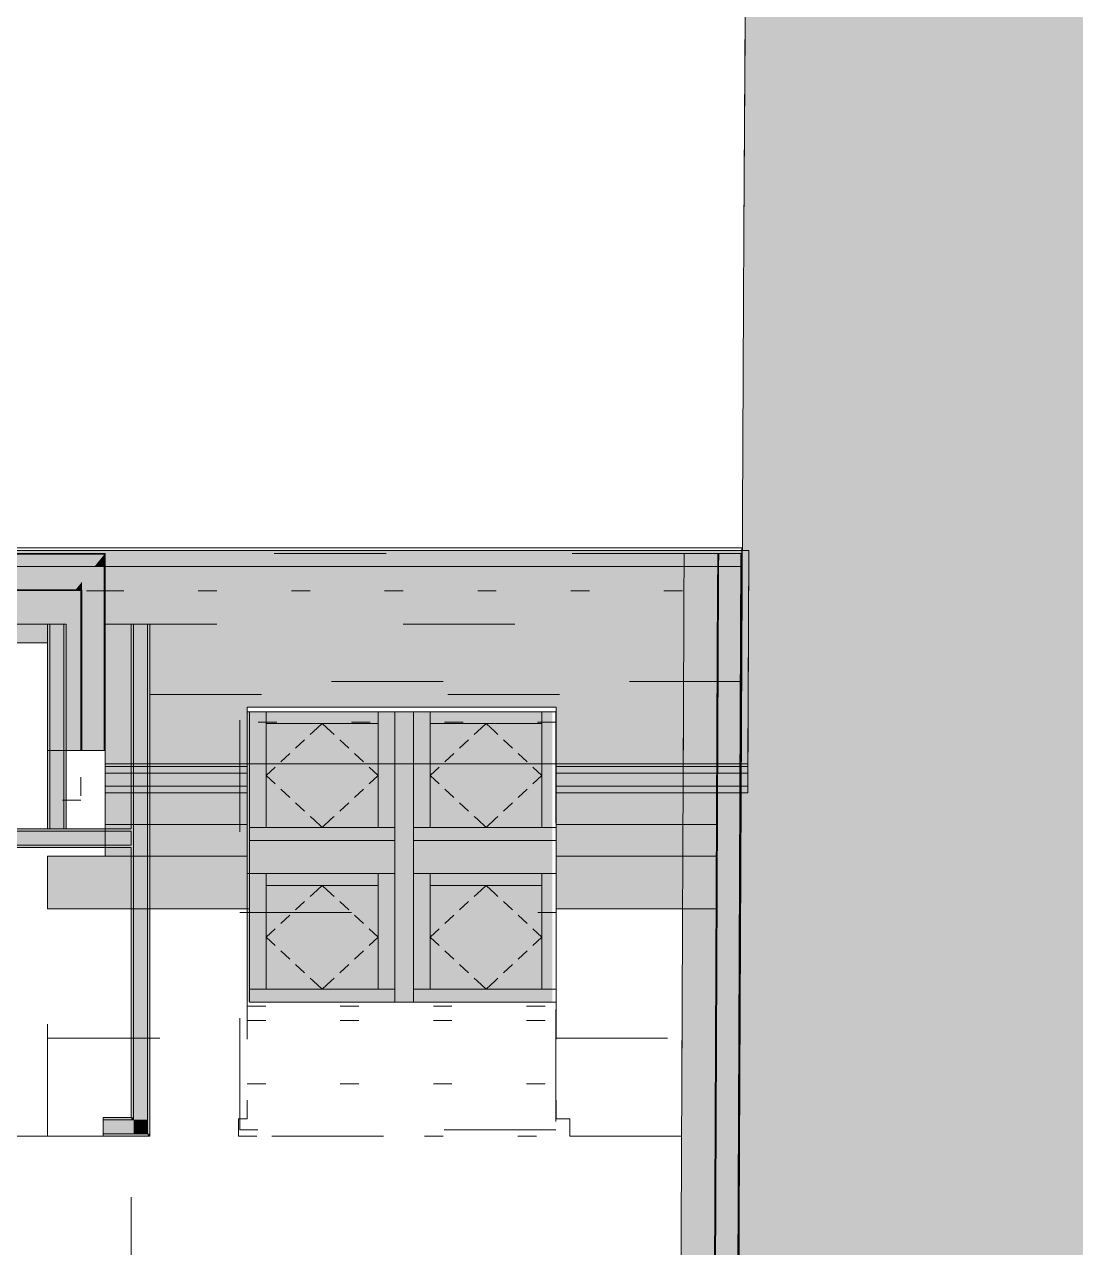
# Model space of a CAD drawing. Header units: metres. Extents: x -4 to 206, y -18 to 45.
# Drawn here: x 183.07 to 188.71, y 14.96 to 21.53 of the extents above; entities that cross this region are included whole.
import ezdxf

# ---------------------------------------------------------------- set-up
doc = ezdxf.new("R2010")
doc.units = ezdxf.units.M
doc.header["$MEASUREMENT"] = 0
doc.set_wipeout_variables(frame=1)
for name, pattern in [('Baufluchtlinie', [0.013, 0.008, -0.005]), ('Grenzlinie', [0.008, 0.003, -0.005]), ('UNSICHTBAR', [0.4, 0, -0.4]), ('Wipeout_Contour', [1, 0, -1])]:
    doc.linetypes.add(name, pattern=pattern)
for name, color, linetype in [('110 Wand Aussen', 7, 'Continuous'), ('130 Wand Innen', 7, 'Continuous'), ('135 Wand Vorsatzschale', 7, 'Continuous'), ('165 Fassadengestaltung Bänder', 7, 'Continuous'), ('310 Dachkonstruktion massiv', 7, 'Continuous'), ('325 Dachfenster', 7, 'Continuous'), ('330 Dachaufbau', 7, 'Continuous'), ('725 Nachbarbebauung', 7, 'Continuous'), ('815 Raumbegrenzung', 7, 'Continuous'), ('905 VP Beschriftung Übersicht.Übersicht', 7, 'Continuous'), ('Neubau_840 Baulinien', 7, 'Continuous')]:
    doc.layers.add(name, color=color, linetype=linetype)
doc.linetypes.add('Grenze Grundstück', pattern='A,0,[1,415_260415_PP_VA_1_5 2 St1.Shx,S=0.00031746,R=0,X=0,Y=0],-0.04,0', length=0.04)

# ---------------------------------------------------------------- blocks, each defined once
blk = doc.blocks.new('Wand_5_1', base_point=(183.1942, 17.2088))
at = {"layer": '130 Wand Innen', "linetype": 'Continuous', "lineweight": 0, "true_color": 0x000000}
for points in [[(183.1942, 18.3083), (183.1942, 17.2088), (183.2067, 17.2088), (183.2067, 18.3083)], [(183.2067, 18.3083), (183.2067, 17.2088), (183.2817, 17.2088), (183.2817, 18.3083)], [(183.2942, 17.2088), (183.2942, 18.3083), (183.2817, 18.3083), (183.2817, 17.2088)]]:
    blk.add_hatch(color=18, dxfattribs=at).paths.add_polyline_path(points)
at = {"layer": '130 Wand Innen', "color": 7, "linetype": 'Continuous', "lineweight": 18}
for p, q in [((183.2067, 18.3083), (183.2067, 17.2088)), ((183.2817, 17.2088), (183.2817, 18.3083))]:
    blk.add_line(p, q, dxfattribs=at)
at = {"layer": '130 Wand Innen', "color": 7, "linetype": 'Continuous', "lineweight": 18, "flags": 128}
for points in [[(183.2942, 18.3083), (183.1942, 18.3083)], [(183.1942, 18.3083), (183.1942, 17.2088)], [(183.2942, 17.2088), (183.2942, 18.3083)], [(183.1942, 17.2088), (183.2942, 17.2088)]]:
    blk.add_lwpolyline(points, dxfattribs=at)
blk = doc.blocks.new('Wand_8_1', base_point=(181.3742, 18.2083))
at = {"layer": '135 Wand Vorsatzschale', "linetype": 'Continuous', "lineweight": 0, "true_color": 0x000000}
for points in [[(183.1942, 18.3083), (181.3742, 18.3083), (181.3742, 18.2708), (183.1942, 18.2708)], [(181.3742, 18.2208), (183.1942, 18.2208), (183.1942, 18.2708), (181.3742, 18.2708)], [(181.3742, 18.2083), (183.1942, 18.2083), (183.1942, 18.2208), (181.3742, 18.2208)]]:
    blk.add_hatch(color=18, dxfattribs=at).paths.add_polyline_path(points)
at = {"layer": '135 Wand Vorsatzschale', "color": 7, "linetype": 'Continuous', "lineweight": 18, "flags": 128}
for points in [[(183.1942, 18.3083), (181.3742, 18.3083)], [(181.3742, 18.2708), (181.3742, 18.3083)], [(181.3742, 18.2208), (181.3742, 18.2708)], [(183.1942, 18.2708), (183.1942, 18.3083)], [(183.1942, 18.2208), (183.1942, 18.2708)], [(181.3742, 18.2083), (181.3742, 18.2208)], [(181.3742, 18.2083), (183.1942, 18.2083)], [(183.1942, 18.2083), (183.1942, 18.2208)]]:
    blk.add_lwpolyline(points, dxfattribs=at)
blk = doc.blocks.new('Wand_10_1', base_point=(183.6442, 15.5605))
at = {"layer": '130 Wand Innen', "linetype": 'Continuous', "lineweight": 0, "true_color": 0x000000}
for points in [[(183.6567, 15.6605), (183.6567, 18.3083), (183.6442, 18.3083), (183.6442, 15.6605)], [(183.7317, 15.648), (183.7317, 18.3083), (183.6567, 18.3083), (183.6567, 15.648)], [(183.7442, 15.573), (183.7442, 18.3083), (183.7317, 18.3083), (183.7317, 15.573)], [(183.6442, 15.648), (183.6567, 15.648), (183.6442, 15.6605)], [(183.6567, 15.6605), (183.6442, 15.6605), (183.6567, 15.648)], [(183.6567, 15.573), (183.7317, 15.573), (183.6567, 15.648)], [(183.7317, 15.648), (183.6567, 15.648), (183.7317, 15.573)], [(183.7317, 15.5605), (183.7442, 15.5605), (183.7317, 15.573)], [(183.7442, 15.573), (183.7317, 15.573), (183.7442, 15.5605)]]:
    blk.add_hatch(color=18, dxfattribs=at).paths.add_polyline_path(points)
at = {"layer": '130 Wand Innen', "color": 7, "linetype": 'Continuous', "lineweight": 18}
for p, q in [((183.6567, 18.3083), (183.6567, 15.648)), ((183.7317, 15.648), (183.7317, 18.3083)), ((183.6442, 15.648), (183.6567, 15.648)), ((183.7317, 15.573), (183.7317, 15.648)), ((183.6567, 15.573), (183.7317, 15.573))]:
    blk.add_line(p, q, dxfattribs=at)
at = {"layer": '130 Wand Innen', "color": 7, "linetype": 'Continuous', "lineweight": 18, "flags": 128}
for points in [[(183.6442, 18.3083), (183.6567, 18.3083)], [(183.6442, 18.3083), (183.6442, 17.2088)], [(183.6567, 18.3083), (183.7317, 18.3083)], [(183.7317, 18.3083), (183.7442, 18.3083)], [(183.7442, 15.5605), (183.7442, 18.3083)], [(183.6442, 17.1963), (183.6442, 17.1213)], [(183.6442, 17.1088), (183.6442, 15.6605)], [(183.7442, 15.5605), (183.7317, 15.5605)]]:
    blk.add_lwpolyline(points, dxfattribs=at)
blk = doc.blocks.new('Decke_5_1', base_point=(186.9327, 20.413))
at = {"layer": '725 Nachbarbebauung', "linetype": 'Continuous', "lineweight": 0, "true_color": 0x1f1f1f}
blk.add_hatch(color=250, dxfattribs=at).paths.add_polyline_path([(186.9327, 20.413), (186.8778, 8.6553), (193.1201, 9.7905), (205.8068, 11.6763), (205.9001, 25.0068), (186.9446, 22.1891)])
at = {"layer": '725 Nachbarbebauung', "color": 8, "linetype": 'Continuous', "lineweight": 13, "flags": 128}
blk.add_lwpolyline([(186.9327, 20.413), (186.8778, 8.6553), (193.1201, 9.7905), (205.8068, 11.6763), (205.9001, 25.0068), (186.9446, 22.1891)], close=True, dxfattribs=at)
blk = doc.blocks.new('Decke_11_1', base_point=(180.3642, 18.6183))
at = {"layer": '165 Fassadengestaltung Bänder', "color": 7, "linetype": 'Continuous', "lineweight": 13, "flags": 128}
blk.add_lwpolyline([(180.3642, 18.6183), (186.9219, 18.6183), (186.9219, 18.7183), (180.3642, 18.7183)], close=True, dxfattribs=at)
blk = doc.blocks.new('Wand_20_1', base_point=(183.5042, 18.6183))
at = {"layer": '110 Wand Aussen', "color": 7, "linetype": 'Continuous', "lineweight": 18}
for p, q in [((186.6119, 18.6183), (186.6122, 18.6833)), ((186.6122, 18.6833), (186.6122, 18.6883)), ((186.6114, 18.4933), (186.6119, 18.6183)), ((186.6106, 18.3083), (186.6113, 18.4883)), ((186.6113, 18.4883), (186.6114, 18.4933))]:
    blk.add_line(p, q, dxfattribs=at)
at = {"layer": '110 Wand Aussen', "color": 7, "linetype": 'Grenzlinie', "lineweight": 13, "ltscale": 200, "flags": 128}
for points in [[(186.6122, 18.6883), (183.5042, 18.6883)], [(183.5042, 18.6883), (183.5042, 18.6833)], [(183.5042, 18.6833), (183.5042, 18.6183)], [(183.5042, 18.6183), (183.5042, 18.4933)], [(183.5042, 18.4933), (183.5042, 18.4883)], [(183.5042, 18.4883), (183.5042, 18.3083)], [(183.5042, 18.3083), (186.6106, 18.3083)]]:
    blk.add_lwpolyline(points, dxfattribs=at)
blk = doc.blocks.new('Wand_26_1', base_point=(186.9219, 18.6183))
at = {"layer": '110 Wand Aussen', "linetype": 'Continuous', "lineweight": 0, "true_color": 0x000000}
for points in [[(186.6119, 18.6183), (186.7927, 18.6183), (186.793, 18.6833), (186.6122, 18.6833)], [(186.6122, 18.6833), (186.793, 18.6833), (186.793, 18.6883), (186.6122, 18.6883)], [(186.8753, 8.9034), (186.9172, 18.6822), (186.7965, 18.5351), (186.7553, 8.9039)], [(186.7927, 18.6183), (186.7977, 18.6183), (186.798, 18.6833), (186.793, 18.6833)], [(186.793, 18.6833), (186.798, 18.6833), (186.798, 18.6883), (186.793, 18.6883)], [(186.7977, 18.6183), (186.8648, 18.6183), (186.9181, 18.6833), (186.798, 18.6833)], [(186.798, 18.6833), (186.9181, 18.6833), (186.9185, 18.6838), (186.9185, 18.6883), (186.798, 18.6883)], [(186.8803, 8.9033), (186.9222, 18.6883), (186.9172, 18.6822), (186.8753, 8.9034)], [(186.9185, 18.6838), (186.9222, 18.6883), (186.9185, 18.6883)], [(186.6114, 18.4933), (186.7623, 18.4933), (186.7923, 18.5299), (186.7927, 18.6183), (186.6119, 18.6183)], [(186.7923, 18.5299), (186.7973, 18.5361), (186.7977, 18.6183), (186.7927, 18.6183)], [(186.7973, 18.5361), (186.8648, 18.6183), (186.7977, 18.6183)], [(186.7503, 8.9039), (186.7915, 18.529), (186.6106, 18.3083), (186.5703, 8.9047)], [(186.7553, 8.9039), (186.7965, 18.5351), (186.7915, 18.529), (186.7503, 8.9039)], [(186.6106, 18.3083), (186.7582, 18.4883), (186.6113, 18.4883)], [(186.6113, 18.4883), (186.7582, 18.4883), (186.7623, 18.4933), (186.6114, 18.4933)]]:
    blk.add_hatch(color=18, dxfattribs=at).paths.add_polyline_path(points)
at = {"layer": '110 Wand Aussen', "color": 7, "linetype": 'Continuous', "lineweight": 18}
for p, q in [((186.6119, 18.6183), (186.6122, 18.6833)), ((186.6122, 18.6833), (186.6122, 18.6883)), ((186.7927, 18.6183), (186.793, 18.6833)), ((186.793, 18.6833), (186.793, 18.6883)), ((186.6114, 18.4933), (186.6119, 18.6183)), ((186.7923, 18.5299), (186.7927, 18.6183)), ((186.7503, 8.9039), (186.7915, 18.529)), ((186.6106, 18.3083), (186.6113, 18.4883)), ((186.6113, 18.4883), (186.6114, 18.4933))]:
    blk.add_line(p, q, dxfattribs=at)
at = {"layer": '110 Wand Aussen', "color": 7, "linetype": 'Continuous', "lineweight": 13}
for p, q in [((186.7977, 18.6183), (186.798, 18.6833)), ((186.798, 18.6833), (186.798, 18.6883)), ((186.8753, 8.9034), (186.9172, 18.6822)), ((186.9185, 18.6838), (186.9185, 18.6883)), ((186.7973, 18.5361), (186.7977, 18.6183)), ((186.7553, 8.9039), (186.7965, 18.5351))]:
    blk.add_line(p, q, dxfattribs=at)
at = {"layer": '110 Wand Aussen', "color": 7, "linetype": 'Continuous', "lineweight": 18, "flags": 128}
for points in [[(186.7922, 18.6883), (186.6122, 18.6883)], [(186.6106, 18.3083), (186.5758, 10.1833)]]:
    blk.add_lwpolyline(points, dxfattribs=at)
at = {"layer": '110 Wand Aussen', "color": 7, "linetype": 'Continuous', "lineweight": 13, "flags": 128}
for points in [[(186.7972, 18.6883), (186.7922, 18.6883)], [(186.9172, 18.6883), (186.7972, 18.6883)], [(186.8803, 8.9033), (186.9222, 18.6883)], [(186.9222, 18.6883), (186.9172, 18.6883)]]:
    blk.add_lwpolyline(points, dxfattribs=at)
blk = doc.blocks.new('1-Flügelfenster 27[17]_1', base_point=(168.0292, 39.9833))
at = {"layer": '110 Wand Aussen', "linetype": 'Continuous', "lineweight": 0, "true_color": 0x000000}
for points in [[(181.3942, 18.4883), (181.3742, 18.4883), (181.3742, 18.3983), (181.3942, 18.3983)], [(182.1042, 18.3983), (182.1242, 18.3983), (182.1242, 18.4883), (182.1042, 18.4883)]]:
    blk.add_hatch(color=18, dxfattribs=at).paths.add_polyline_path(points)
at = {"layer": '110 Wand Aussen', "linetype": 'Continuous', "lineweight": 0, "true_color": 0xffffff}
for points in [[(181.3942, 18.4883), (181.3942, 18.3983), (181.4792, 18.3983), (181.4792, 18.4683), (181.4942, 18.4683), (181.4942, 18.4883)], [(181.5492, 18.4683), (181.4792, 18.4683), (181.4792, 18.3783), (181.5492, 18.3783)], [(182.0192, 18.4683), (181.9492, 18.4683), (181.9492, 18.3783), (182.0192, 18.3783)], [(182.1042, 18.3983), (182.1042, 18.4883), (182.0042, 18.4883), (182.0042, 18.4683), (182.0192, 18.4683), (182.0192, 18.3983)], [(181.9492, 18.4133), (181.9492, 18.4333), (181.5492, 18.4333), (181.5492, 18.4133)]]:
    blk.add_hatch(color=7, dxfattribs=at).paths.add_polyline_path(points)
at = {"layer": '110 Wand Aussen', "color": 7, "linetype": 'Continuous', "lineweight": 13}
for p, q in [((182.0492, 18.7283), (181.4492, 18.7283)), ((181.4492, 18.7283), (181.4492, 18.6883)), ((182.0492, 18.6883), (182.0492, 18.7283)), ((181.4492, 18.6883), (181.4492, 18.6833)), ((181.4492, 18.6833), (181.4492, 18.6183)), ((182.0492, 18.6883), (182.0492, 18.6833)), ((182.0492, 18.6833), (182.0492, 18.6183)), ((181.4492, 18.6183), (181.4492, 18.4933)), ((182.0492, 18.6183), (182.0492, 18.4933)), ((181.4442, 18.4883), (181.3742, 18.4883)), ((181.4442, 18.4883), (181.3742, 18.4883)), ((181.3942, 18.4883), (181.4942, 18.4883)), ((181.3942, 18.3983), (181.3942, 18.4883)), ((181.4442, 18.4883), (181.4492, 18.4883)), ((181.4442, 18.4883), (181.4492, 18.4883)), ((181.4492, 18.4933), (181.4492, 18.4883)), ((181.4942, 18.4683), (181.4792, 18.4683)), ((181.4792, 18.4683), (181.4792, 18.3983)), ((181.4792, 18.3783), (181.4792, 18.4683)), ((181.4792, 18.4683), (181.5492, 18.4683)), ((181.4942, 18.4883), (182.0042, 18.4883)), ((181.4942, 18.4883), (181.4942, 18.4683)), ((181.5492, 18.4683), (181.9492, 18.4683)), ((181.5492, 18.4683), (181.5492, 18.3783)), ((181.9492, 18.3783), (181.9492, 18.4683)), ((181.9492, 18.4683), (182.0192, 18.4683)), ((182.0042, 18.4683), (182.0042, 18.4883)), ((182.0042, 18.4883), (182.1042, 18.4883)), ((182.0192, 18.4683), (182.0042, 18.4683)), ((182.0192, 18.3983), (182.0192, 18.4683)), ((182.0192, 18.4683), (182.0192, 18.3783)), ((182.0492, 18.4933), (182.0492, 18.4883)), ((182.0542, 18.4883), (182.0492, 18.4883)), ((182.0542, 18.4883), (182.0492, 18.4883)), ((182.1042, 18.4883), (182.1042, 18.3983)), ((181.4792, 18.3983), (181.3942, 18.3983)), ((181.5492, 18.4333), (181.9492, 18.4333)), ((181.9492, 18.4133), (181.5492, 18.4133)), ((182.1042, 18.3983), (182.0192, 18.3983)), ((181.5492, 18.3783), (181.4792, 18.3783)), ((181.9492, 18.3783), (181.5492, 18.3783)), ((182.0192, 18.3783), (181.9492, 18.3783)), ((181.3742, 18.2083), (181.3742, 18.3083)), ((182.1242, 18.3083), (182.1242, 18.2083)), ((182.1242, 18.2083), (181.3742, 18.2083))]:
    blk.add_line(p, q, dxfattribs=at)
at = {"layer": '110 Wand Aussen', "color": 7, "linetype": 'Continuous', "lineweight": 18}
for p, q in [((181.3742, 18.4883), (181.3742, 18.3983)), ((181.3742, 18.4883), (181.3742, 18.3983)), ((182.1242, 18.4883), (182.0542, 18.4883)), ((182.1242, 18.4883), (182.0542, 18.4883)), ((182.1242, 18.4883), (182.1242, 18.3983)), ((182.1242, 18.4883), (182.1242, 18.3983)), ((181.3742, 18.3983), (181.3742, 18.3083)), ((182.1242, 18.3983), (182.1242, 18.3083))]:
    blk.add_line(p, q, dxfattribs=at)
at = {"layer": '110 Wand Aussen', "color": 8, "linetype": 'Baufluchtlinie', "lineweight": 0, "ltscale": 200}
blk.add_line((181.4792, 18.3783), (181.9469, 18.1083), dxfattribs=at)
at = {"layer": '110 Wand Aussen', "color": 7, "linetype": 'Continuous', "lineweight": 13, "flags": 128}
for points in [[(181.3942, 18.4883), (181.3742, 18.4883), (181.3742, 18.3983), (181.3942, 18.3983)], [(182.1042, 18.3983), (182.1242, 18.3983), (182.1242, 18.4883), (182.1042, 18.4883)]]:
    blk.add_lwpolyline(points, close=True, dxfattribs=at)
at = {"layer": '110 Wand Aussen', "color": 8, "linetype": 'Baufluchtlinie', "lineweight": 0, "ltscale": 200}
blk.add_arc((181.4792, 18.3783), 0.54, 330, 0, dxfattribs=at)
blk = doc.blocks.new('Wand_78_1', base_point=(180.3642, 18.6183))
at = {"layer": '110 Wand Aussen', "linetype": 'Continuous', "lineweight": 0, "true_color": 0x000000}
for points in [[(180.3642, 18.6833), (180.3683, 18.6833), (180.3642, 18.6883)], [(180.3642, 18.6883), (180.3683, 18.6833), (181.4442, 18.6833), (181.4442, 18.6883)], [(180.3692, 18.6183), (180.3692, 18.6822), (180.3683, 18.6833), (180.3642, 18.6833), (180.3642, 18.6183)], [(180.3683, 18.6833), (180.4213, 18.6183), (181.4442, 18.6183), (181.4442, 18.6833)], [(180.4213, 18.6183), (180.3692, 18.6822), (180.3692, 18.6183)], [(181.4442, 18.6883), (181.4442, 18.4883), (181.4492, 18.4883), (181.4492, 18.6883)], [(182.0542, 18.6883), (182.0492, 18.6883), (182.0492, 18.4883), (182.0542, 18.4883)], [(183.5042, 18.6883), (182.0542, 18.6883), (182.0542, 18.6833), (183.5001, 18.6833)], [(183.5001, 18.6833), (182.0542, 18.6833), (182.0542, 18.6183), (183.4471, 18.6183)], [(183.4992, 18.6183), (183.4992, 18.6822), (183.4471, 18.6183)], [(183.5001, 18.6833), (183.4992, 18.6822), (183.4992, 18.6183), (183.5042, 18.6183), (183.5042, 18.6833)], [(183.5001, 18.6833), (183.5042, 18.6833), (183.5042, 18.6883)], [(180.4892, 18.4933), (180.4892, 18.5351), (180.4213, 18.6183), (180.3692, 18.6183), (180.3692, 18.4933)], [(180.4892, 18.6183), (180.4213, 18.6183), (180.4892, 18.5351)], [(180.4892, 18.5351), (180.5233, 18.4933), (181.4442, 18.4933), (181.4442, 18.6183), (180.4892, 18.6183)], [(182.0542, 18.4933), (183.3451, 18.4933), (183.3792, 18.5351), (183.3792, 18.6183), (182.0542, 18.6183)], [(183.4471, 18.6183), (183.3792, 18.5351), (183.3792, 18.4933), (183.4992, 18.4933), (183.4992, 18.6183)], [(183.3792, 18.5351), (183.4471, 18.6183), (183.3792, 18.6183)], [(180.4942, 18.4933), (180.4942, 18.529), (180.4892, 18.5351), (180.4892, 18.4933)], [(180.5233, 18.4933), (180.4942, 18.529), (180.4942, 18.4933)], [(183.3742, 18.4933), (183.3742, 18.529), (183.3451, 18.4933)], [(183.3792, 18.4933), (183.3792, 18.5351), (183.3742, 18.529), (183.3742, 18.4933)], [(180.5274, 18.4883), (180.5233, 18.4933), (180.4942, 18.4933), (180.4942, 18.4883)], [(180.5233, 18.4933), (180.5274, 18.4883), (181.4442, 18.4883), (181.4442, 18.4933)], [(180.6742, 18.4883), (180.6742, 18.3083), (181.3742, 18.3083), (181.3742, 18.3983), (181.3742, 18.4883)], [(182.0542, 18.4883), (183.3411, 18.4883), (183.3451, 18.4933), (182.0542, 18.4933)], [(182.1242, 18.3983), (182.1242, 18.3083), (183.1942, 18.3083), (183.1942, 18.4883), (182.1242, 18.4883)], [(183.3451, 18.4933), (183.3411, 18.4883), (183.3742, 18.4883), (183.3742, 18.4933)]]:
    blk.add_hatch(color=18, dxfattribs=at).paths.add_polyline_path(points)
at = {"layer": '110 Wand Aussen', "color": 7, "linetype": 'Continuous', "lineweight": 13}
for p, q in [((180.3683, 18.6833), (180.3642, 18.6833)), ((181.4442, 18.6833), (180.3683, 18.6833)), ((181.4442, 18.6883), (181.4492, 18.6883)), ((181.4442, 18.6833), (181.4442, 18.4883)), ((181.4492, 18.6883), (181.4492, 18.6833)), ((181.4492, 18.6833), (181.4492, 18.6183)), ((182.0492, 18.6883), (182.0492, 18.6833)), ((182.0542, 18.6883), (182.0492, 18.6883)), ((182.0492, 18.6833), (182.0492, 18.6183)), ((183.5001, 18.6833), (182.0542, 18.6833)), ((182.0542, 18.6833), (182.0542, 18.4883)), ((183.5001, 18.6833), (183.5042, 18.6833)), ((180.3692, 18.6183), (180.3692, 18.4933)), ((181.4492, 18.6183), (181.4492, 18.4933)), ((182.0492, 18.6183), (182.0492, 18.4933)), ((183.4992, 18.4933), (183.4992, 18.6183)), ((180.4942, 18.4933), (180.4892, 18.4933)), ((180.5233, 18.4933), (180.4942, 18.4933)), ((181.4442, 18.4933), (180.5233, 18.4933)), ((181.4442, 18.4883), (181.3742, 18.4883)), ((181.4442, 18.4883), (181.4492, 18.4883)), ((181.4492, 18.4933), (181.4492, 18.4883)), ((182.0492, 18.4933), (182.0492, 18.4883)), ((182.0542, 18.4883), (182.0492, 18.4883)), ((183.3451, 18.4933), (182.0542, 18.4933)), ((183.3451, 18.4933), (183.3742, 18.4933)), ((183.3742, 18.4933), (183.3792, 18.4933))]:
    blk.add_line(p, q, dxfattribs=at)
at = {"layer": '110 Wand Aussen', "color": 7, "linetype": 'Baufluchtlinie', "lineweight": 0}
for p, q in [((180.3692, 18.6183), (180.3642, 18.6183)), ((180.4213, 18.6183), (180.3692, 18.6183)), ((180.4892, 18.6183), (180.4213, 18.6183)), ((181.4442, 18.6183), (180.4892, 18.6183)), ((183.3792, 18.6183), (182.0542, 18.6183)), ((183.4471, 18.6183), (183.3792, 18.6183)), ((183.4471, 18.6183), (183.4992, 18.6183)), ((183.4992, 18.6183), (183.5042, 18.6183))]:
    blk.add_line(p, q, dxfattribs=at)
at = {"layer": '110 Wand Aussen', "color": 7, "linetype": 'Continuous', "lineweight": 18}
for p, q in [((180.5274, 18.4883), (180.4942, 18.4883)), ((180.6742, 18.4883), (180.5274, 18.4883)), ((181.3742, 18.4883), (180.6742, 18.4883)), ((181.3742, 18.4883), (181.3742, 18.3983)), ((182.1242, 18.4883), (182.0542, 18.4883)), ((183.1942, 18.4883), (182.1242, 18.4883)), ((182.1242, 18.4883), (182.1242, 18.3983)), ((183.3411, 18.4883), (183.1942, 18.4883)), ((183.3411, 18.4883), (183.3742, 18.4883)), ((181.3742, 18.3983), (181.3742, 18.3083)), ((182.1242, 18.3983), (182.1242, 18.3083))]:
    blk.add_line(p, q, dxfattribs=at)
at = {"layer": '110 Wand Aussen', "color": 7, "linetype": 'Continuous', "lineweight": 13, "flags": 128}
for points in [[(180.3642, 18.6883), (180.3642, 18.6833)], [(181.4442, 18.6883), (180.3642, 18.6883)], [(180.3642, 18.6833), (180.3642, 18.6183)], [(183.5042, 18.6883), (182.0542, 18.6883)], [(183.5042, 18.6883), (183.5042, 18.6833)], [(183.5042, 18.6833), (183.5042, 18.6183)]]:
    blk.add_lwpolyline(points, dxfattribs=at)
at = {"layer": '110 Wand Aussen', "color": 7, "linetype": 'Continuous', "lineweight": 18, "flags": 128}
for points in [[(180.6742, 18.3083), (181.3742, 18.3083)], [(182.1242, 18.3083), (183.1942, 18.3083)]]:
    blk.add_lwpolyline(points, dxfattribs=at)
at = {"layer": '110 Wand Aussen', "color": 7, "linetype": 'Continuous', "lineweight": 13}
blk.add_blockref('1-Flügelfenster 27[17]_1', (168.0292, 39.9833), dxfattribs=at)
blk = doc.blocks.new('Wand_85_1', base_point=(183.6442, 17.9305))
at = {"layer": '130 Wand Innen', "color": 7, "linetype": 'Grenzlinie', "lineweight": 13, "ltscale": 200, "flags": 128}
for points in [[(186.919, 18.0005), (183.7442, 18.0005)], [(183.7442, 17.993), (183.7442, 18.0005)], [(183.7442, 17.943), (183.7442, 17.993)], [(186.919, 17.993), (186.919, 18.0005)], [(186.919, 17.943), (186.919, 17.993)], [(183.7442, 17.9305), (183.7442, 17.943)], [(183.7442, 17.9305), (186.919, 17.9305)], [(186.919, 17.9305), (186.919, 17.943)]]:
    blk.add_lwpolyline(points, dxfattribs=at)
blk = doc.blocks.new('Wand_90_1', base_point=(183.6442, 17.1088))
at = {"layer": '130 Wand Innen', "linetype": 'Continuous', "lineweight": 0, "true_color": 0x000000}
for points in [[(182.5817, 17.1988), (182.5849, 17.1963), (183.6442, 17.1963), (183.6442, 17.2088), (182.5817, 17.2088)], [(182.5849, 17.1963), (182.5817, 17.1988), (182.5817, 17.1963)], [(182.6817, 17.1213), (183.6442, 17.1213), (183.6442, 17.1963), (182.6817, 17.1963)], [(182.6942, 17.1088), (183.6442, 17.1088), (183.6442, 17.1213), (182.6942, 17.1213)]]:
    blk.add_hatch(color=18, dxfattribs=at).paths.add_polyline_path(points)
at = {"layer": '130 Wand Innen', "color": 7, "linetype": 'Continuous', "lineweight": 18}
for p, q in [((182.5849, 17.1963), (182.5817, 17.1963)), ((182.6817, 17.1963), (182.5849, 17.1963)), ((183.6442, 17.1963), (182.6817, 17.1963)), ((182.6942, 17.1213), (182.6817, 17.1213)), ((182.6942, 17.1213), (183.6442, 17.1213))]:
    blk.add_line(p, q, dxfattribs=at)
at = {"layer": '130 Wand Innen', "color": 7, "linetype": 'Continuous', "lineweight": 18, "flags": 128}
for points in [[(183.6442, 17.2088), (182.5817, 17.2088)], [(183.6442, 17.1213), (183.6442, 17.1963)], [(182.6942, 17.1088), (183.6442, 17.1088)]]:
    blk.add_lwpolyline(points, dxfattribs=at)
blk = doc.blocks.new('Wand_205_1', base_point=(183.4942, 15.5605))
at = {"layer": '130 Wand Innen', "linetype": 'Continuous', "lineweight": 0, "true_color": 0x000000}
for points in [[(183.6442, 15.6605), (183.4942, 15.6605), (183.4942, 15.648), (183.6442, 15.648)], [(183.6567, 15.648), (183.4942, 15.648), (183.4942, 15.573), (183.6567, 15.573)], [(183.7317, 15.573), (183.4942, 15.573), (183.4942, 15.5605), (183.7317, 15.5605)]]:
    blk.add_hatch(color=18, dxfattribs=at).paths.add_polyline_path(points)
at = {"layer": '130 Wand Innen', "color": 7, "linetype": 'Continuous', "lineweight": 18}
for p, q in [((183.6442, 15.648), (183.4942, 15.648)), ((183.6442, 15.648), (183.6567, 15.648)), ((183.4942, 15.573), (183.6567, 15.573)), ((183.6567, 15.573), (183.7317, 15.573))]:
    blk.add_line(p, q, dxfattribs=at)
at = {"layer": '130 Wand Innen', "color": 7, "linetype": 'Continuous', "lineweight": 18, "flags": 128}
for points in [[(183.6442, 15.6605), (183.4942, 15.6605)], [(183.4942, 15.648), (183.4942, 15.6605)], [(183.4942, 15.573), (183.4942, 15.648)], [(183.4942, 15.5605), (183.4942, 15.573)], [(183.4942, 15.5605), (183.7317, 15.5605)]]:
    blk.add_lwpolyline(points, dxfattribs=at)
blk = doc.blocks.new('Dachfläche_12_1', base_point=(186.9598, 18.7035))
at = {"layer": '330 Dachaufbau', "linetype": 'Continuous', "lineweight": 0, "true_color": 0x000000}
for points in [[(180.3501, 18.7035), (180.3501, 18.6883), (183.5042, 18.6883), (183.5042, 17.5583), (184.2661, 17.5583), (184.2661, 17.8635), (185.9261, 17.8635), (185.9261, 17.5583), (186.9549, 17.5583), (186.9598, 18.7035)], [(184.2661, 17.5442), (184.2661, 17.5583), (183.5042, 17.5583), (183.5042, 17.5442)], [(183.5042, 17.5088), (184.2661, 17.5088), (184.2661, 17.5442), (183.5042, 17.5442)], [(186.9549, 17.5442), (186.9549, 17.5583), (185.9261, 17.5583), (185.9261, 17.5442)], [(186.9548, 17.5088), (186.9549, 17.5442), (185.9261, 17.5442), (185.9261, 17.5088)], [(183.5042, 17.4027), (184.2661, 17.4027), (184.2661, 17.4381), (183.5042, 17.4381)], [(186.9546, 17.4027), (186.9546, 17.4381), (185.9261, 17.4381), (185.9261, 17.4027)]]:
    blk.add_hatch(color=18, dxfattribs=at).paths.add_polyline_path(points)
at = {"layer": '330 Dachaufbau', "linetype": 'Continuous', "lineweight": 0, "true_color": 0xffffff}
for points in [[(183.5042, 17.4381), (184.2661, 17.4381), (184.2661, 17.5088), (183.5042, 17.5088)], [(186.9546, 17.4381), (186.9548, 17.5088), (185.9261, 17.5088), (185.9261, 17.4381)]]:
    blk.add_hatch(color=7, dxfattribs=at).paths.add_polyline_path(points)
at = {"layer": '330 Dachaufbau', "color": 7, "linetype": 'Continuous', "lineweight": 13}
for p, q in [((184.2661, 17.5583), (183.5042, 17.5583)), ((184.2661, 17.5442), (183.5042, 17.5442)), ((186.9549, 17.5583), (185.9261, 17.5583)), ((186.9549, 17.5442), (185.9261, 17.5442)), ((184.2661, 17.5088), (183.5042, 17.5088)), ((186.9548, 17.5088), (185.9261, 17.5088)), ((184.2661, 17.4381), (183.5042, 17.4381)), ((184.2661, 17.4027), (183.5042, 17.4027)), ((186.9546, 17.4381), (185.9261, 17.4381)), ((186.9546, 17.4027), (185.9261, 17.4027))]:
    blk.add_line(p, q, dxfattribs=at)
at = {"layer": '330 Dachaufbau', "color": 7, "linetype": 'Continuous', "lineweight": 18, "flags": 128}
for points in [[(180.3501, 18.7035), (186.9598, 18.7035)], [(180.3501, 18.6883), (180.3501, 18.7035)], [(183.5042, 18.6883), (180.3501, 18.6883)], [(183.5042, 17.5583), (183.5042, 18.6883)], [(186.9546, 17.4027), (186.9601, 18.7035)], [(186.9598, 18.7035), (186.9549, 17.5583)], [(186.9598, 18.7035), (186.9599, 18.7035), (186.9601, 18.7035), (186.9601, 18.7035)], [(185.9261, 17.8635), (184.2661, 17.8635)], [(184.2661, 17.8635), (184.2661, 17.5583)], [(185.9261, 17.5583), (185.9261, 17.8635)], [(184.2661, 17.7857), (185.9261, 17.7857)]]:
    blk.add_lwpolyline(points, dxfattribs=at)
at = {"layer": '330 Dachaufbau', "color": 7, "linetype": 'Continuous', "lineweight": 13, "flags": 128}
for points in [[(183.5042, 17.5583), (183.5042, 17.5442), (183.5042, 17.5088), (183.5042, 17.4381), (183.5042, 17.4027)], [(184.2661, 17.5583), (184.2661, 17.5442), (184.2661, 17.5088), (184.2661, 17.4381), (184.2661, 17.4027)], [(185.9261, 17.5583), (185.9261, 17.5442), (185.9261, 17.5088), (185.9261, 17.4381), (185.9261, 17.4027)], [(186.9549, 17.5583), (186.9549, 17.5442), (186.9548, 17.5088), (186.9546, 17.4381), (186.9546, 17.4027)]]:
    blk.add_lwpolyline(points, dxfattribs=at)
blk = doc.blocks.new('VELUX SlopeRoofBundle[12]_1', base_point=(168.0292, 39.9833))
at = {"layer": '325 Dachfenster', "linetype": 'Continuous', "lineweight": 0, "flags": 128}
for points in [[(184.4177, 17.4511), (184.3692, 17.4961)], [(184.9207, 17.4511), (184.9692, 17.4961)], [(185.2977, 17.4511), (185.2492, 17.4961)], [(185.8007, 17.4511), (185.8492, 17.4961)], [(184.4964, 17.3779), (184.448, 17.4229)], [(184.842, 17.3779), (184.8904, 17.4229)], [(185.3764, 17.3779), (185.328, 17.4229)], [(185.722, 17.3779), (185.7704, 17.4229)], [(184.5752, 17.3048), (184.5267, 17.3498)], [(184.7632, 17.3048), (184.8117, 17.3498)], [(185.4552, 17.3048), (185.4067, 17.3498)], [(185.6432, 17.3048), (185.6917, 17.3498)], [(184.6692, 17.2175), (184.6207, 17.2625), (184.6055, 17.2767)], [(184.6692, 17.2175), (184.7177, 17.2625), (184.7329, 17.2767)], [(185.5492, 17.2175), (185.5007, 17.2625), (185.4855, 17.2767)], [(185.5492, 17.2175), (185.5977, 17.2625), (185.6129, 17.2767)], [(185.0592, 17.2175), (184.2792, 17.2175)], [(185.9261, 17.2175), (185.1592, 17.2175)], [(185.0592, 17.1468), (184.2792, 17.1468)], [(185.9261, 17.1468), (185.1592, 17.1468)], [(184.2661, 16.97), (185.0592, 16.97)], [(184.3692, 16.3491), (184.3692, 16.97)], [(184.9692, 16.3491), (184.9692, 16.97)], [(185.9261, 16.97), (185.1592, 16.97)], [(185.2492, 16.3491), (185.2492, 16.97)], [(185.8492, 16.3491), (185.8492, 16.97)], [(184.9692, 16.9063), (184.3692, 16.9063)], [(184.6692, 16.9063), (184.6207, 16.8613), (184.6055, 16.8472)], [(184.6692, 16.9063), (184.7177, 16.8613), (184.7329, 16.8472)], [(185.8492, 16.9063), (185.2492, 16.9063)], [(185.5492, 16.9063), (185.5007, 16.8613), (185.4855, 16.8472)], [(185.5492, 16.9063), (185.5977, 16.8613), (185.6129, 16.8472)], [(184.5752, 16.819), (184.5267, 16.774)], [(184.7632, 16.819), (184.8117, 16.774)], [(185.4552, 16.819), (185.4067, 16.774)], [(185.6432, 16.819), (185.6917, 16.774)], [(184.4964, 16.7459), (184.448, 16.7009)], [(184.842, 16.7459), (184.8904, 16.7009)], [(185.3764, 16.7459), (185.328, 16.7009)], [(185.722, 16.7459), (185.7704, 16.7009)], [(184.4177, 16.6728), (184.3692, 16.6277)], [(184.4177, 16.5827), (184.3692, 16.6277)], [(184.9207, 16.6728), (184.9692, 16.6277)], [(184.9207, 16.5827), (184.9692, 16.6277)], [(185.2977, 16.6728), (185.2492, 16.6277)], [(185.2977, 16.5827), (185.2492, 16.6277)], [(185.8007, 16.6728), (185.8492, 16.6277)], [(185.8007, 16.5827), (185.8492, 16.6277)], [(184.4964, 16.5096), (184.448, 16.5546)], [(184.842, 16.5096), (184.8904, 16.5546)], [(185.3764, 16.5096), (185.328, 16.5546)], [(185.722, 16.5096), (185.7704, 16.5546)], [(184.5752, 16.4365), (184.5267, 16.4815)], [(184.7632, 16.4365), (184.8117, 16.4815)], [(185.4552, 16.4365), (185.4067, 16.4815)], [(185.6432, 16.4365), (185.6917, 16.4815)], [(185.0592, 16.3491), (184.2792, 16.3491)], [(184.6692, 16.3491), (184.6207, 16.3942), (184.6055, 16.4083)], [(184.6692, 16.3491), (184.7177, 16.3942), (184.7329, 16.4083)], [(185.9261, 16.3491), (185.1592, 16.3491)], [(185.5492, 16.3491), (185.5007, 16.3942), (185.4855, 16.4083)], [(185.5492, 16.3491), (185.5977, 16.3942), (185.6129, 16.4083)], [(185.9261, 16.2784), (185.1592, 16.2784), (185.0592, 16.2784), (184.2792, 16.2784)]]:
    blk.add_lwpolyline(points, dxfattribs=at)
at = {"color": 254, "linetype": 'Wipeout_Contour', "lineweight": 0, "ltscale": 743.816071}
blk.add_wipeout([(185.0592, 17.8383), (185.0592, 17.5583), (185.1592, 17.5583), (185.1592, 17.8383)], dxfattribs=at).dxf.layer = '325 Dachfenster'
at = {"color": 254, "linetype": 'Wipeout_Contour', "lineweight": 0, "ltscale": 742.03763}
blk.add_wipeout([(185.0592, 17.8383), (184.2661, 17.8383), (184.2661, 17.5583), (185.0592, 17.5583)], dxfattribs=at).dxf.layer = '325 Dachfenster'
at = {"color": 254, "linetype": 'Wipeout_Contour', "lineweight": 0, "ltscale": 745.541653}
blk.add_wipeout([(185.1592, 17.5583), (185.9261, 17.5583), (185.9261, 17.8383), (185.1592, 17.8383)], dxfattribs=at).dxf.layer = '325 Dachfenster'
at = {"layer": '325 Dachfenster', "linetype": 'Continuous', "lineweight": 0, "flags": 128}
for points in [[(184.2661, 17.8383), (185.0592, 17.8383), (185.1592, 17.8383), (185.9261, 17.8383)], [(184.2661, 17.8383), (184.2661, 17.5583)], [(184.2792, 17.5583), (184.2792, 17.8383)], [(184.3692, 17.5583), (184.3692, 17.8383)], [(184.9692, 17.5583), (184.9692, 17.8383)], [(185.0592, 17.8383), (185.0592, 17.5583)], [(185.1592, 17.5583), (185.1592, 17.8383)], [(185.2492, 17.5583), (185.2492, 17.8383)], [(185.8492, 17.5583), (185.8492, 17.8383)], [(185.9261, 17.5583), (185.9261, 17.8383)], [(184.9692, 17.7747), (184.3692, 17.7747)], [(184.6692, 17.7747), (184.6207, 17.7297), (184.6055, 17.7155)], [(184.6692, 17.7747), (184.7177, 17.7297), (184.7329, 17.7155)], [(185.8492, 17.7747), (185.2492, 17.7747)], [(185.5492, 17.7747), (185.5007, 17.7297), (185.4855, 17.7155)], [(185.5492, 17.7747), (185.5977, 17.7297), (185.6129, 17.7155)], [(184.5752, 17.6874), (184.5267, 17.6423)], [(184.7632, 17.6874), (184.8117, 17.6423)], [(185.4552, 17.6874), (185.4067, 17.6423)], [(185.6432, 17.6874), (185.6917, 17.6423)], [(184.4964, 17.6142), (184.448, 17.5692)], [(184.842, 17.6142), (184.8904, 17.5692)], [(185.3764, 17.6142), (185.328, 17.5692)], [(185.722, 17.6142), (185.7704, 17.5692)], [(184.2661, 17.5583), (184.2792, 17.5583), (185.0592, 17.5583), (185.1592, 17.5583), (185.9261, 17.5583)], [(184.2661, 17.5583), (184.2661, 16.97), (184.2661, 16.2784)], [(184.2792, 16.2784), (184.2792, 16.97), (184.2792, 17.5583)], [(184.3692, 17.2175), (184.3692, 17.5583)], [(184.4177, 17.5411), (184.3692, 17.4961)], [(184.9207, 17.5411), (184.9692, 17.4961)], [(184.9692, 17.2175), (184.9692, 17.5583)], [(185.0592, 17.5583), (185.0592, 16.97), (185.0592, 16.2784)], [(185.1592, 16.2784), (185.1592, 16.97), (185.1592, 17.5583)], [(185.2492, 17.2175), (185.2492, 17.5583)], [(185.2977, 17.5411), (185.2492, 17.4961)], [(185.8007, 17.5411), (185.8492, 17.4961)], [(185.8492, 17.2175), (185.8492, 17.5583)], [(185.9261, 16.2784), (185.9261, 16.97), (185.9261, 17.5583)]]:
    blk.add_lwpolyline(points, dxfattribs=at)
blk = doc.blocks.new('Dachfläche_18_1', base_point=(185.9992, 17.8825))
at = {"layer": '325 Dachfenster', "linetype": 'Continuous', "lineweight": 0, "true_color": 0x000000}
blk.add_hatch(color=18, dxfattribs=at).paths.add_polyline_path([(184.2661, 16.7805), (184.2792, 16.7805), (184.2792, 17.5583), (184.2661, 17.5583)])
at = {"layer": '325 Dachfenster', "color": 7, "linetype": 'Continuous', "lineweight": 13}
for p, q in [((184.2661, 17.5583), (184.2661, 16.7805)), ((184.2792, 17.5583), (184.2792, 16.7805)), ((184.2792, 16.7805), (184.2661, 16.7805))]:
    blk.add_line(p, q, dxfattribs=at)
at = {"layer": '325 Dachfenster', "color": 7, "linetype": 'Continuous', "lineweight": 13, "true_color": 0xf4f4f4, "flags": 128}
for points in [[(184.2661, 17.8635), (184.2661, 17.8383)], [(185.9261, 17.8635), (184.2661, 17.8635)], [(185.9261, 17.8383), (185.9261, 17.8635)]]:
    blk.add_lwpolyline(points, dxfattribs=at)
at = {"layer": '325 Dachfenster', "color": 255, "linetype": 'UNSICHTBAR', "lineweight": 13, "flags": 128}
for points in [[(184.2661, 16.2784), (184.2661, 16.2582)], [(184.2661, 16.2582), (184.2661, 16.1804)], [(184.2661, 16.2582), (185.9261, 16.2582)], [(185.9261, 16.2582), (185.9261, 16.2784)], [(185.9261, 16.2582), (185.9261, 16.1804)], [(184.2661, 16.1804), (184.2661, 15.841)], [(184.2661, 16.1804), (185.9261, 16.1804)], [(185.9261, 16.1804), (185.9261, 15.841)], [(184.2661, 15.6532), (184.2661, 15.841)], [(184.2661, 15.841), (185.9261, 15.841)], [(185.9261, 15.6532), (185.9261, 15.841)], [(184.2192, 15.6532), (184.2192, 15.5605)], [(184.2192, 15.6532), (184.2661, 15.6532)], [(185.9261, 15.6532), (185.9992, 15.6532)], [(185.9992, 15.5605), (185.9992, 15.6532)], [(184.2192, 15.5605), (185.9992, 15.5605)]]:
    blk.add_lwpolyline(points, dxfattribs=at)
at = {"layer": '325 Dachfenster', "linetype": 'Continuous', "lineweight": 0}
blk.add_blockref('VELUX SlopeRoofBundle[12]_1', (168.0292, 39.9833), dxfattribs=at)
blk = doc.blocks.new('Wand_234_1', base_point=(183.5042, 18.6183))
at = {"layer": '110 Wand Aussen', "linetype": 'Continuous', "lineweight": 0, "true_color": 0x000000}
for points in [[(183.4992, 18.6183), (183.4992, 17.6305), (183.5042, 17.6305), (183.5042, 18.6183)], [(183.1942, 18.3083), (183.3411, 18.4883), (183.1942, 18.4883)], [(183.1942, 18.3083), (183.3742, 18.3083), (183.3742, 18.4883), (183.3411, 18.4883)], [(183.3742, 18.4933), (183.3742, 18.4883), (183.3792, 18.4883), (183.3792, 18.4933)], [(183.3742, 18.4883), (183.3742, 17.6305), (183.3792, 17.6305), (183.3792, 18.4883)], [(183.3792, 18.4933), (183.3792, 17.6305), (183.4992, 17.6305), (183.4992, 18.4933)], [(183.1942, 18.3083), (183.1942, 17.6305), (183.3742, 17.6305), (183.3742, 18.3083)]]:
    blk.add_hatch(color=18, dxfattribs=at).paths.add_polyline_path(points)
at = {"layer": '110 Wand Aussen', "color": 7, "linetype": 'Baufluchtlinie', "lineweight": 0}
blk.add_line((183.4992, 18.6183), (183.5042, 18.6183), dxfattribs=at)
at = {"layer": '110 Wand Aussen', "color": 7, "linetype": 'Continuous', "lineweight": 13}
for p, q in [((183.4992, 18.4933), (183.4992, 18.6183)), ((183.3742, 18.4933), (183.3792, 18.4933)), ((183.3792, 18.4883), (183.3792, 18.4933)), ((183.3792, 17.6305), (183.3792, 18.4883)), ((183.4992, 17.6305), (183.4992, 18.4933))]:
    blk.add_line(p, q, dxfattribs=at)
at = {"layer": '110 Wand Aussen', "color": 7, "linetype": 'Continuous', "lineweight": 18}
for p, q in [((183.3411, 18.4883), (183.1942, 18.4883)), ((183.3411, 18.4883), (183.3742, 18.4883)), ((183.3742, 18.3083), (183.3742, 18.4883)), ((183.3742, 17.6305), (183.3742, 18.3083))]:
    blk.add_line(p, q, dxfattribs=at)
at = {"layer": '110 Wand Aussen', "color": 7, "linetype": 'Continuous', "lineweight": 13, "flags": 128}
for points in [[(183.5042, 17.6305), (183.5042, 18.6183)], [(183.3792, 17.6305), (183.3742, 17.6305)], [(183.4992, 17.6305), (183.3792, 17.6305)], [(183.5042, 17.6305), (183.4992, 17.6305)]]:
    blk.add_lwpolyline(points, dxfattribs=at)
at = {"layer": '110 Wand Aussen', "color": 7, "linetype": 'Continuous', "lineweight": 18, "flags": 128}
for points in [[(183.1942, 18.3083), (183.1942, 17.6305)], [(183.3742, 17.6305), (183.1942, 17.6305)]]:
    blk.add_lwpolyline(points, dxfattribs=at)
blk = doc.blocks.new('Dachfläche_22_1', base_point=(183.1942, 15.6532))
at = {"layer": '310 Dachkonstruktion massiv', "linetype": 'Continuous', "lineweight": 0, "true_color": 0x000000}
for points in [[(183.5042, 17.4027), (183.5042, 17.233), (184.2661, 17.233), (184.2661, 17.4027)], [(186.7863, 17.233), (186.7866, 17.4027), (185.9261, 17.4027), (185.9261, 17.233)], [(184.2661, 17.233), (183.5042, 17.233), (183.5042, 17.0633), (184.2661, 17.0633)], [(186.7859, 17.0633), (186.7863, 17.233), (185.9261, 17.233), (185.9261, 17.0633)], [(183.5042, 17.0633), (183.1942, 17.0633), (183.1942, 16.7805), (184.2661, 16.7805), (184.2661, 17.0633)], [(186.7859, 17.0633), (185.9261, 17.0633), (185.9261, 16.7805), (186.7853, 16.7805)]]:
    blk.add_hatch(color=18, dxfattribs=at).paths.add_polyline_path(points)
at = {"layer": '310 Dachkonstruktion massiv', "color": 7, "linetype": 'Continuous', "lineweight": 13}
for p, q in [((184.2661, 17.4027), (183.5042, 17.4027)), ((186.7866, 17.4027), (185.9261, 17.4027)), ((184.2661, 17.233), (183.5042, 17.233)), ((186.7863, 17.233), (185.9261, 17.233))]:
    blk.add_line(p, q, dxfattribs=at)
at = {"layer": '310 Dachkonstruktion massiv', "color": 7, "linetype": 'Continuous', "lineweight": 18}
for p, q in [((183.1942, 17.0633), (183.1942, 16.7805)), ((184.2661, 17.0633), (184.2661, 16.7805)), ((185.9261, 17.0633), (185.9261, 16.7805)), ((186.7859, 17.0633), (185.9261, 17.0633)), ((186.7859, 17.0633), (186.7853, 16.7805)), ((184.2661, 16.7805), (183.1942, 16.7805)), ((186.7853, 16.7805), (185.9261, 16.7805))]:
    blk.add_line(p, q, dxfattribs=at)
at = {"layer": '310 Dachkonstruktion massiv', "color": 255, "linetype": 'UNSICHTBAR', "lineweight": 13, "flags": 128}
for points in [[(183.5042, 18.4877), (183.3742, 18.4877)], [(183.3742, 18.4877), (183.3742, 17.3633)], [(183.5042, 18.4877), (186.7913, 18.4877)], [(183.5042, 17.4027), (183.5042, 18.4877)], [(186.7853, 16.7805), (186.7926, 18.4877)], [(186.7859, 17.0633), (186.792, 18.4877)], [(186.7913, 18.4877), (186.7866, 17.4027)], [(186.7913, 18.4877), (186.792, 18.4877), (186.7921, 18.4877)], [(186.7919, 18.4132), (186.7921, 18.4877)], [(186.7919, 18.4132), (186.7924, 18.4877)], [(186.7924, 18.4877), (186.7926, 18.4877)], [(184.2661, 17.7825), (184.2661, 17.4027)], [(185.9261, 17.7825), (184.2661, 17.7825)], [(185.9261, 17.4027), (185.9261, 17.7825)], [(183.3742, 17.3633), (183.1942, 17.3633)], [(183.1942, 17.3633), (183.1942, 17.0633)]]:
    blk.add_lwpolyline(points, dxfattribs=at)
at = {"layer": '310 Dachkonstruktion massiv', "color": 7, "linetype": 'Continuous', "lineweight": 13, "flags": 128}
for points in [[(183.5042, 17.4027), (183.5042, 17.233), (183.5042, 17.0633)], [(184.2661, 17.4027), (184.2661, 17.233), (184.2661, 17.0633)], [(185.9261, 17.4027), (185.9261, 17.233), (185.9261, 17.0633)], [(186.7866, 17.4027), (186.7863, 17.233), (186.7859, 17.0633)]]:
    blk.add_lwpolyline(points, dxfattribs=at)
at = {"layer": '310 Dachkonstruktion massiv', "color": 7, "linetype": 'Continuous', "lineweight": 18, "flags": 128}
blk.add_lwpolyline([(184.2661, 17.0633), (183.5042, 17.0633), (183.1942, 17.0633)], dxfattribs=at)

msp = doc.modelspace()

# ---------------------------------------------------------------- hatches: boundary and pattern name
at = {"layer": '905 VP Beschriftung Übersicht.Übersicht', "linetype": 'Continuous', "lineweight": 0}
msp.add_hatch(color=255, dxfattribs=at).paths.add_polyline_path([(185.9056, 17.8393), (185.9056, 16.2794), (184.2661, 16.2794), (184.2661, 17.8393)])

# ---------------------------------------------------------------- linework, layer by layer
at = {"layer": '310 Dachkonstruktion massiv', "color": 8, "linetype": 'Grenzlinie', "lineweight": 13, "ltscale": 200}
for points in [[(183.1942, 15.5605), (183.1942, 17.1088)], [(183.4942, 15.5605), (182.6942, 15.5605)]]:
    msp.add_lwpolyline(points, dxfattribs=at)
at = {"layer": '815 Raumbegrenzung', "color": 8, "linetype": 'Grenzlinie', "lineweight": 13, "ltscale": 200}
msp.add_lwpolyline([(183.7442, 15.5605), (183.7442, 17.9305), (186.609, 17.9305), (186.5758, 10.1833), (183.0942, 10.1833), (183.0942, 14.2333), (183.7442, 14.2333), (183.7442, 14.6333), (183.6442, 14.6333), (183.6442, 15.5605)], close=True, dxfattribs=at)
at = {"layer": 'Neubau_840 Baulinien', "color": 254, "linetype": 'Grenze Grundstück', "lineweight": 13, "true_color": 0xe3e3e3}
msp.add_lwpolyline([(168.0292, 39.9831), (187.0142, 39.9821), (186.9872, 28.5382), (186.9327, 20.413), (186.8778, 8.6553), (168.0957, 5.9564), (168.0856, 27.7802)], close=True, dxfattribs=at)

# ---------------------------------------------------------------- block references
at = {"layer": '110 Wand Aussen', "color": 7, "lineweight": 25}
for name, p in [('Wand_78_1', (180.3642, 18.6183)), ('Wand_20_1', (183.5042, 18.6183)), ('Wand_26_1', (186.9219, 18.6183)), ('Wand_234_1', (183.5042, 18.6183))]:
    msp.add_blockref(name, p, dxfattribs=at)
at = {"layer": '130 Wand Innen', "color": 7, "lineweight": 35}
for name, p in [('Wand_5_1', (183.1942, 17.2088)), ('Wand_10_1', (183.6442, 15.5605)), ('Wand_85_1', (183.6442, 17.9305)), ('Wand_90_1', (183.6442, 17.1088)), ('Wand_205_1', (183.4942, 15.5605))]:
    msp.add_blockref(name, p, dxfattribs=at)
at = {"layer": '135 Wand Vorsatzschale', "color": 7, "lineweight": 35}
msp.add_blockref('Wand_8_1', (181.3742, 18.2083), dxfattribs=at)
at = {"layer": '165 Fassadengestaltung Bänder', "color": 7, "linetype": 'Continuous', "lineweight": 13}
msp.add_blockref('Decke_11_1', (180.3642, 18.6183), dxfattribs=at)
at = {"layer": '330 Dachaufbau', "color": 7, "linetype": 'Continuous', "lineweight": 18}
msp.add_blockref('Dachfläche_12_1', (186.9598, 18.7035), dxfattribs=at)
at = {"layer": '725 Nachbarbebauung', "color": 8, "linetype": 'Continuous', "lineweight": 13}
msp.add_blockref('Decke_5_1', (186.9327, 20.413), dxfattribs=at)

# ---------------------------------------------------------------- next in the draw order: block references
at = {"layer": '325 Dachfenster', "color": 7, "linetype": 'Continuous', "lineweight": 13, "true_color": 0xf4f4f4}
msp.add_blockref('Dachfläche_18_1', (185.9992, 17.8825), dxfattribs=at)

# ---------------------------------------------------------------- next in the draw order: hatches: boundary and pattern name
at = {"layer": '905 VP Beschriftung Übersicht.Übersicht', "linetype": 'Continuous', "lineweight": 0, "true_color": 0x2a2e32}
msp.add_hatch(color=250, dxfattribs=at).paths.add_polyline_path([(185.9056, 17.8393), (185.9056, 16.2794), (184.2661, 16.2794), (184.2661, 17.8393)])

# ---------------------------------------------------------------- next in the draw order: linework, layer by layer
at = {"layer": '310 Dachkonstruktion massiv', "color": 8, "linetype": 'Grenzlinie', "lineweight": 13, "ltscale": 200}
for p, q in [((184.2275, 16.7603), (185.9237, 16.7603)), ((183.197, 16.0855), (184.2275, 16.0855)), ((185.9237, 16.0855), (186.601, 16.0855))]:
    msp.add_line(p, q, dxfattribs=at)
for points in [[(185.9237, 17.8393), (185.9237, 15.5937), (184.2275, 15.5937), (184.2275, 17.8393)], [(186.5993, 15.5605), (183.7442, 15.5605)]]:
    msp.add_lwpolyline(points, dxfattribs=at)

# ---------------------------------------------------------------- next in the draw order: block references
at = {"layer": '310 Dachkonstruktion massiv', "color": 255, "linetype": 'UNSICHTBAR', "lineweight": 13}
msp.add_blockref('Dachfläche_22_1', (183.1942, 15.6532), dxfattribs=at)

doc.saveas('drawing.dxf')
